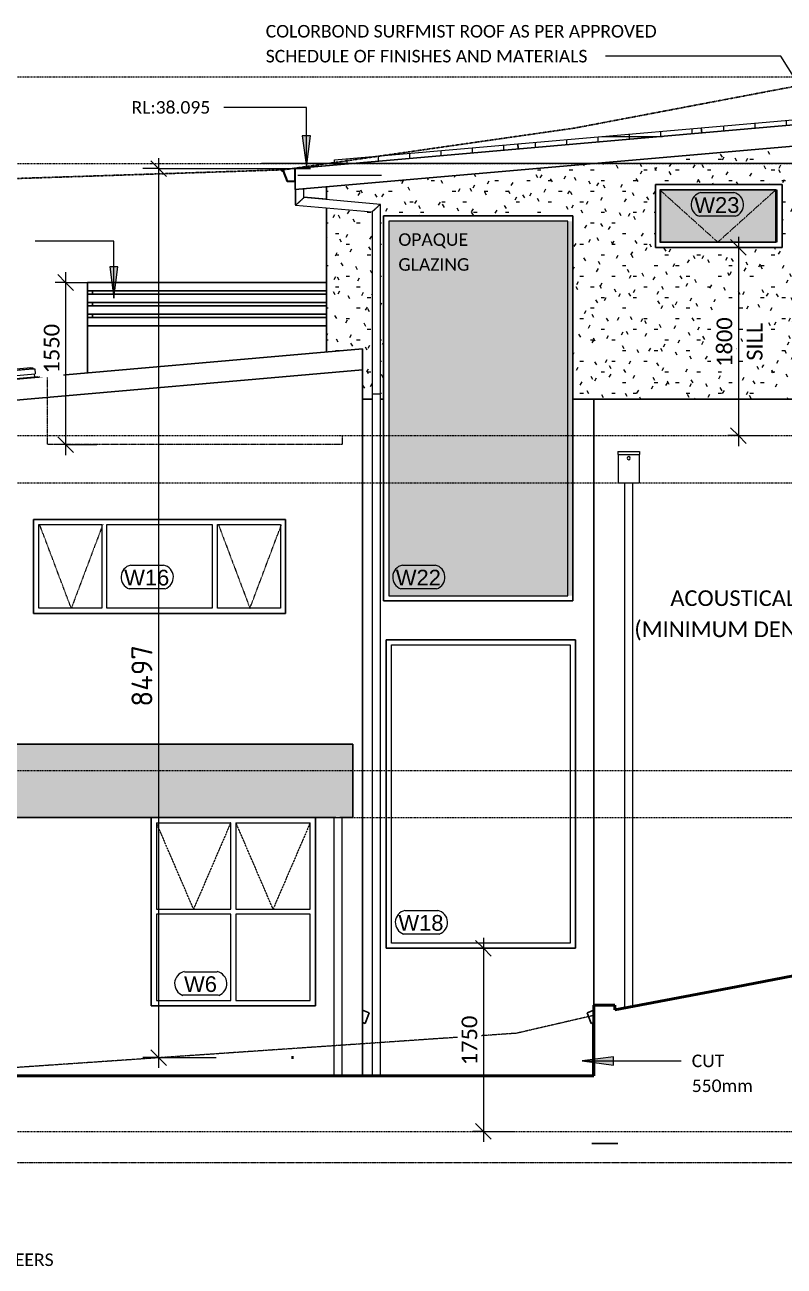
# Model space of a CAD drawing. Header units: millimetres. Extents: x -32501 to -4780, y 27365 to 40709.
# Drawn here: x -21177 to -13920, y 27602 to 39467 of the extents above; entities that cross this region are included whole.
import ezdxf

# ---------------------------------------------------------------- set-up
doc = ezdxf.new("R2010")
doc.units = ezdxf.units.MM
for name, pattern in [('Centre', [30, 12, -6, 6, -6]), ('Dash - Tight', [4.5, 3, -1.5]), ('Dash 1_1_', [2, 1, -1]), ('Dash 1_8_', [6.35, 3.175, -3.175]), ('Dash 2_5mm', [5, 2.5, -2.5]), ('Overhead', [3.96875, 2.38125, -1.5875])]:
    doc.linetypes.add(name, pattern=pattern)
for name, color, linetype, lineweight in [('A-ANNO-DIMS', 211, 'Continuous', 9), ('A-ANNO-DIMS-100', 211, 'Continuous', 9), ('A-DETL', 90, 'Continuous', 9), ('A-DETL-GENF', 92, 'Continuous', 9), ('A-DETL-MEDM', 33, 'Continuous', 25), ('A-DETL-THIN', 151, 'Continuous', 9), ('A-DETL-WIDE', 214, 'Continuous', 50), ('A-FLOR-LEVL', 51, 'Continuous', 9), ('A-FLOR-OVHD', 1, 'Overhead', 9), ('A-GENM', 13, 'Continuous', 9), ('A-GLAZ', 151, 'Continuous', 9), ('A-GLAZ-IDEN', 152, 'Continuous', 9), ('A-WALL', 113, 'Continuous', 9), ('A-WALL-PATT', 111, 'Continuous', 9), ('E-ELEC-FIXT', 91, 'Continuous', 9), ('G-ANNO-TEXT', 231, 'Continuous', 9)]:
    doc.layers.add(name, color=color, linetype=linetype, lineweight=lineweight)
doc.styles.add('Arial', font='arial.ttf', dxfattribs={"height": 150})
doc.styles.add('Calibri', font='calibri.ttf', dxfattribs={"height": 150})
doc.styles.add('Calibri_1', font='calibri.ttf', dxfattribs={"height": 120})
doc.styles.add('ISOCPEUR', font='ISOCPEUR.ttf', dxfattribs={"height": 200})
doc.dimstyles.new('1_5mm_Calibri_Orange', dxfattribs={"dimscale": 304.8, "dimtxt": 176.602264, "dimasz": 0.492126, "dimexe": 0.328084, "dimexo": 0.0625, "dimgap": 0, "dimtad": 1, "dimdec": 0, "dimzin": 0, "dimdsep": 46, "dimtxsty": 'Calibri', "dimblk1": 'OBLIQUE', "dimblk2": 'OBLIQUE', "dimsah": 1, "dimcen": 0.09, "dimdle": 0.328084, "dimazin": 0, "dimtfac": 1, "dimtdec": 4, "dimtix": 1, "dimtmove": 0, "dimatfit": 3, "dimfxl": 0.984252, "dimfxlon": 1, "dimtvp": 1, "dimtfill": 1, "dimtolj": 1, "dimtzin": 0, "dimarcsym": 2})
doc.dimstyles.new('1_5mm_Calibri_Orange_1', dxfattribs={"dimscale": 304.8, "dimtxt": 176.602264, "dimasz": 0.492126, "dimexe": 0.328084, "dimexo": 0.0625, "dimgap": 0, "dimtad": 1, "dimdec": 0, "dimzin": 0, "dimdsep": 46, "dimtxsty": 'Calibri', "dimblk1": 'OBLIQUE', "dimblk2": 'OBLIQUE', "dimsah": 1, "dimcen": 0.09, "dimdle": 0.328084, "dimazin": 0, "dimtfac": 1, "dimtdec": 4, "dimtix": 1, "dimtmove": 2, "dimatfit": 3, "dimfxl": 0.984252, "dimfxlon": 1, "dimtvp": 1, "dimtfill": 1, "dimtolj": 1, "dimtzin": 0, "dimarcsym": 2})
doc.dimstyles.new('2_0mm_ISOCPEUR', dxfattribs={"dimscale": 304.8, "dimtxt": 200.550994, "dimasz": 0.492126, "dimexe": 0.492126, "dimexo": 0.0625, "dimgap": 0, "dimtad": 1, "dimdec": 0, "dimzin": 0, "dimdsep": 46, "dimtxsty": 'ISOCPEUR', "dimblk1": 'OBLIQUE', "dimblk2": 'OBLIQUE', "dimsah": 1, "dimcen": 0.09, "dimdle": 0.328084, "dimazin": 0, "dimtfac": 1, "dimtdec": 4, "dimtix": 1, "dimtmove": 2, "dimatfit": 3, "dimfxl": 1.804462, "dimfxlon": 1, "dimtvp": 1, "dimtolj": 1, "dimtzin": 0, "dimarcsym": 2})
pattern_1 = [(0, (-17498.15, 1200), (406.4, 101.6), [33.528, -271.272, 33.528, -271.272, -1625.6]), (0, (-17498.15, 1200), (406.4, 101.6), [-609.6, 33.528, -576.072, 33.528, -271.272, -711.2]), (0, (-17498.15, 1200), (406.4, 101.6), [-1524, 33.528, -169.672, 33.528, -474.472]), (120, (-17345.75, 1250.8), (-291.18818, 301.15272), [33.528, -271.272, 33.528, -271.272, -1625.6]), (120, (-17345.75, 1250.8), (-291.18818, 301.15272), [-609.6, 33.528, -576.072, 33.528, -271.272, -711.2]), (120, (-17345.75, 1250.8), (-291.18818, 301.15272), [-1524, 33.528, -169.672, 33.528, -474.472]), (240, (-17294.95, 1454), (-115.21182, -402.75272), [33.528, -271.272, 33.528, -271.272, -1625.6]), (240, (-17294.95, 1454), (-115.21182, -402.75272), [-609.6, 33.528, -576.072, 33.528, -271.272, -711.2]), (240, (-17294.95, 1454), (-115.21182, -402.75272), [-1524, 33.528, -169.672, 33.528, -474.472])]
pattern_2 = [(0, (-17498.15, 1200), (0, 300), []), (90, (-17498.15, 1200), (-300, 2e-14), [])]

# ---------------------------------------------------------------- blocks, each defined once
blk = doc.blocks.new('FIXED MOULDING ON AND OFF - A0612-2345004-lhs')
at = {"layer": 'A-GLAZ'}
for p, q in [((-13940, 37940), (-15150, 37940)), ((-15150, 37940), (-15150, 37340)), ((-15100, 37390), (-15100, 37890)), ((-15100, 37890), (-13990, 37890)), ((-13990, 37890), (-13990, 37390)), ((-13940, 37340), (-13940, 37940)), ((-13990, 37390), (-15100, 37390)), ((-15150, 37340), (-13940, 37340))]:
    blk.add_line(p, q, dxfattribs=at)
blk = doc.blocks.new('F_AA 0606 - 1509_1 PANEL_ - F3718-2099822-lhs')
at = {"layer": 'A-GLAZ'}
blk.add_hatch(color=256, dxfattribs=at).paths.add_polyline_path([(-17699, 34010), (-15989, 34010), (-15989, 37590), (-17699, 37590), (-17699, 34406)])
for p, q in [((-15989, 37590), (-17699, 37590)), ((-17699, 37590), (-17699, 34010)), ((-15989, 34010), (-15989, 37590)), ((-17699, 34010), (-15989, 34010))]:
    blk.add_line(p, q, dxfattribs=at)
blk = doc.blocks.new('F_AA 0606 - 1509_1 PANEL_ - F3018-2099795-lhs')
at = {"layer": 'A-GLAZ'}
for p, q in [((-17674, 30690), (-17674, 33540)), ((-17674, 33540), (-15964, 33540)), ((-15964, 33540), (-15964, 30690)), ((-15964, 30690), (-17674, 30690))]:
    blk.add_line(p, q, dxfattribs=at)
blk = doc.blocks.new('Wall_Sloped_Sill - Wall_Sloped_Sill-1979025-lhs')
at = {"layer": 'A-DETL-MEDM'}
for p, q in [((-17887, 30024), (-17949, 30048)), ((-17926, 29921), (-17887, 30024)), ((-17949, 29930), (-17926, 29921))]:
    blk.add_line(p, q, dxfattribs=at)
blk = doc.blocks.new('AS_AA 0622 - 1527_3 PANEL HORIZONTAL_ - AA0924-2012006-lhs')
at = {"layer": 'A-GLAZ'}
for p, q in [((-24504, 33890), (-24504, 34690)), ((-24504, 34690), (-23902, 34690)), ((-23902, 34690), (-23902, 33890)), ((-23852, 33890), (-23852, 34690)), ((-23852, 34690), (-22847, 34690)), ((-22847, 34690), (-22847, 33890)), ((-22797, 33890), (-22797, 34690)), ((-22797, 34690), (-22194, 34690)), ((-22194, 34690), (-22194, 33890)), ((-23902, 33890), (-24504, 33890)), ((-22847, 33890), (-23852, 33890)), ((-22194, 33890), (-22797, 33890))]:
    blk.add_line(p, q, dxfattribs=at)
blk = doc.blocks.new('VELUX FS   deck mounted   fixed - C01-V1-lhs')
at = {"layer": 'A-GLAZ'}
for p, q in [((-21121, 36189), (-21630, 36144)), ((-21121, 36189), (-21630, 36144)), ((-21481, 36146), (-21101, 36179)), ((-21480, 36148), (-21100, 36182)), ((-21458, 36098), (-21079, 36131)), ((-21055, 36102), (-21434, 36068)), ((-21101, 36179), (-21082, 36179)), ((-21100, 36185), (-21100, 36182)), ((-21088, 36130), (-21086, 36099)), ((-21081, 36178), (-21077, 36132)), ((-21055, 36102), (-21054, 36100))]:
    blk.add_line(p, q, dxfattribs=at)
for points in [[(-21126, 36188), (-21122, 36189), (-21118, 36189), (-21114, 36189)], [(-21126, 36188), (-21122, 36189), (-21114, 36189), (-21106, 36188), (-21102, 36187)], [(-21624, 36144), (-21628, 36144), (-21631, 36144), (-21634, 36143)], [(-21634, 36143), (-21631, 36144), (-21628, 36144), (-21624, 36144)], [(-21100, 36182), (-21100, 36181), (-21100, 36181), (-21100, 36180), (-21100, 36180), (-21101, 36179), (-21101, 36179)], [(-21082, 36179), (-21082, 36179), (-21082, 36179), (-21082, 36179), (-21082, 36179), (-21082, 36179), (-21081, 36178), (-21081, 36178), (-21081, 36178)]]:
    blk.add_open_spline(points, degree=3, dxfattribs=at)
for points, knots in [([(-21102, 36187), (-21102, 36187), (-21102, 36187), (-21101, 36187), (-21101, 36187), (-21101, 36186), (-21101, 36186), (-21100, 36185), (-21100, 36185), (-21100, 36185)], [0, 0, 0, 0, 0.2, 0.3, 0.4, 0.5, 0.6, 0.8, 1, 1, 1, 1]), ([(-21077, 36132), (-21077, 36132), (-21077, 36132), (-21077, 36132), (-21078, 36132), (-21078, 36132), (-21078, 36131), (-21078, 36131), (-21078, 36131), (-21078, 36131), (-21078, 36131), (-21078, 36131), (-21079, 36131), (-21079, 36131)], [0, 0, 0, 0, 0.0909091, 0.1363636, 0.1818182, 0.2272727, 0.2727273, 0.3181818, 0.3636364, 0.4090909, 0.4545455, 0.5, 0.5454545, 0.5454545, 0.5454545, 0.5454545])]:
    blk.add_open_spline(points, degree=3, knots=knots, dxfattribs=at)
blk = doc.blocks.new('Wall_Sloped_Sill - Wall_Sloped_Sill-V2-lhs')
at = {"layer": 'A-DETL-MEDM'}
for p, q in [((-15739, 30048), (-15802, 30024)), ((-15802, 30024), (-15763, 29921)), ((-15763, 29921), (-15739, 29930))]:
    blk.add_line(p, q, dxfattribs=at)
blk = doc.blocks.new('Custom - Equal Panel T _ M_4 PANEL VERTICAL_ - AF1815T SP-2446615-lhs')
at = {"layer": 'A-GLAZ'}
for p, q in [((-19969, 30090), (-19969, 31890)), ((-19919, 31840), (-19919, 31015)), ((-19919, 31840), (-19209, 31840)), ((-19209, 31015), (-19209, 31840)), ((-19159, 31840), (-19159, 31015)), ((-19159, 31840), (-18449, 31840)), ((-18449, 31015), (-18449, 31840)), ((-18399, 31890), (-18399, 30090)), ((-19919, 31015), (-19209, 31015)), ((-19159, 31015), (-18449, 31015)), ((-19209, 30965), (-19919, 30965)), ((-19919, 30965), (-19919, 30140)), ((-19209, 30140), (-19209, 30965)), ((-18449, 30965), (-19159, 30965)), ((-19159, 30965), (-19159, 30140)), ((-18449, 30140), (-18449, 30965)), ((-19919, 30140), (-19209, 30140)), ((-19159, 30140), (-18449, 30140)), ((-18399, 30090), (-19969, 30090))]:
    blk.add_line(p, q, dxfattribs=at)
blk = doc.blocks.new('Downpipe - 450 Eave-1977526-lhs')
at = {"layer": 'A-GENM'}
for p, q in [((-18592, 37892), (-18592, 37745)), ((-18592, 37745), (-18591, 37745)), ((-18294, 37799), (-18509, 37818))]:
    blk.add_line(p, q, dxfattribs=at)
blk.add_open_spline([(-18591, 37746), (-18592, 37745), (-18592, 37745), (-18592, 37745)], degree=3, dxfattribs=at)
blk = doc.blocks.new('Downpipe - RH DP-2028410-lhs')
at = {"layer": 'A-GENM'}
for p, q in [((-15509, 35390), (-15303, 35390)), ((-15509, 35390), (-15509, 35360)), ((-15509, 35360), (-15303, 35360)), ((-15506, 35360), (-15506, 35093)), ((-15306, 35360), (-15306, 35093)), ((-15303, 35390), (-15303, 35360)), ((-15506, 35093), (-15506, 35090)), ((-15506, 35090), (-15306, 35090)), ((-15446, 35090), (-15446, 30069)), ((-15366, 30084), (-15366, 35090)), ((-15306, 35093), (-15306, 35090))]:
    blk.add_line(p, q, dxfattribs=at)
for start, end in [(0, 180), (180, 0)]:
    blk.add_arc((-15406, 35325), 15, start, end, dxfattribs=at)
blk = doc.blocks.new('Downpipe - 450 Eave-1907276-lhs')
at = {"layer": 'A-GENM'}
for p, q in [((-18224, 31890), (-18224, 29422)), ((-18204, 31890), (-18184, 31890)), ((-18184, 31890), (-18164, 31890)), ((-18144, 29422), (-18144, 31890))]:
    blk.add_line(p, q, dxfattribs=at)
blk = doc.blocks.new('Solar Panel_ Face Based - Solar Panel_ Face Based-1931305-lhs')
at = {"layer": 'E-ELEC-FIXT'}
h = blk.add_hatch(dxfattribs=at)
h.set_pattern_fill('FP_3', color=256, style=0, pattern_type=2)
h.set_pattern_definition(pattern_2)
h.paths.add_polyline_path([(-18214, 38127), (-16461, 38280), (-16466, 38330), (-18219, 38176)])
for p, q in [((-18219, 38176), (-16466, 38330)), ((-16466, 38330), (-16461, 38280)), ((-18214, 38127), (-18219, 38176))]:
    blk.add_line(p, q, dxfattribs=at)
blk = doc.blocks.new('Solar Panel_ Face Based - Solar Panel_ Face Based-V5-lhs')
at = {"layer": 'E-ELEC-FIXT'}
h = blk.add_hatch(dxfattribs=at)
h.set_pattern_fill('FP_3', color=256, style=0, pattern_type=2)
h.set_pattern_definition(pattern_2)
h.paths.add_polyline_path([(-16461, 38280), (-14708, 38433), (-14712, 38483), (-16466, 38330)])
for p, q in [((-16466, 38330), (-14712, 38483)), ((-14712, 38483), (-14708, 38433)), ((-16461, 38280), (-16466, 38330))]:
    blk.add_line(p, q, dxfattribs=at)
blk = doc.blocks.new('Solar Panel_ Face Based - Solar Panel_ Face Based-V6-lhs')
at = {"layer": 'E-ELEC-FIXT'}
h = blk.add_hatch(dxfattribs=at)
h.set_pattern_fill('FP_4', color=256, style=0, pattern_type=2)
h.set_pattern_definition(pattern_2)
h.paths.add_polyline_path([(-14712, 38483), (-14708, 38433), (-12955, 38587), (-12959, 38637)])
for p, q in [((-14712, 38483), (-12959, 38637)), ((-12959, 38637), (-12955, 38587)), ((-14708, 38433), (-14712, 38483))]:
    blk.add_line(p, q, dxfattribs=at)
blk = doc.blocks.new('Downpipe - 450 Eave-1976548-lhs')
at = {"layer": 'A-GENM'}
for p, q in [((-18589, 37892), (-18589, 37742)), ((-18509, 37815), (-18509, 37899)), ((-18589, 37742), (-17859, 37678)), ((-17779, 37751), (-18509, 37815)), ((-17779, 35940), (-17779, 37751)), ((-17859, 37678), (-17859, 35940))]:
    blk.add_line(p, q, dxfattribs=at)
for points in [[(-18509, 37815), (-18509, 37815), (-18510, 37814), (-18512, 37812), (-18515, 37810), (-18517, 37808), (-18519, 37806), (-18522, 37804), (-18525, 37801), (-18529, 37797), (-18532, 37795), (-18534, 37792), (-18537, 37790), (-18539, 37788), (-18542, 37786), (-18544, 37783), (-18547, 37781), (-18549, 37778), (-18552, 37776), (-18555, 37774), (-18557, 37771), (-18560, 37769), (-18562, 37767), (-18565, 37764), (-18567, 37762), (-18569, 37760), (-18572, 37758), (-18575, 37755), (-18577, 37753), (-18580, 37751), (-18582, 37749), (-18584, 37747), (-18587, 37744), (-18589, 37742), (-18589, 37742), (-18589, 37742)], [(-17779, 37751), (-17779, 37751), (-17780, 37751), (-17782, 37748), (-17785, 37746), (-17787, 37744), (-17789, 37742), (-17792, 37740), (-17795, 37737), (-17799, 37734), (-17802, 37731), (-17804, 37729), (-17807, 37726), (-17809, 37724), (-17812, 37722), (-17814, 37719), (-17817, 37717), (-17819, 37714), (-17822, 37712), (-17825, 37710), (-17827, 37707), (-17830, 37705), (-17832, 37703), (-17835, 37700), (-17837, 37698), (-17839, 37696), (-17842, 37694), (-17845, 37691), (-17847, 37689), (-17850, 37687), (-17852, 37685), (-17854, 37683), (-17857, 37681), (-17859, 37678), (-17859, 37678), (-17859, 37678)]]:
    blk.add_open_spline(points, degree=3, knots=[0, 0, 0, 0, 0.083333, 0.125, 0.166667, 0.208333, 0.229167, 0.25, 0.291667, 0.333333, 0.354167, 0.375, 0.395833, 0.416667, 0.4375, 0.458333, 0.479167, 0.5, 0.520833, 0.541667, 0.5625, 0.583333, 0.604167, 0.625, 0.645833, 0.666667, 0.6875, 0.708333, 0.75, 0.770833, 0.791667, 0.833333, 0.875, 0.916667, 1, 1, 1, 1], dxfattribs=at)
blk = doc.blocks.new('Downpipe - 450 Eave-1976745-lhs')
at = {"layer": 'A-GENM'}
for p, q in [((-17859, 35940), (-17859, 29422)), ((-17859, 35940), (-17779, 35940)), ((-17779, 29422), (-17779, 35940))]:
    blk.add_line(p, q, dxfattribs=at)
blk = doc.blocks.new('Timber_Screen_Adjustable_21388 - Type 1-2542742-lhs')
at = {"layer": 'A-DETL-MEDM'}
for p, q in [((-20579, 36924), (-20579, 37004)), ((-20579, 37004), (-18294, 37004)), ((-20579, 36924), (-18294, 36924)), ((-20579, 36893), (-20579, 36924)), ((-20529, 36924), (-20529, 36893)), ((-20579, 36813), (-20579, 36893)), ((-20579, 36893), (-18294, 36893)), ((-20579, 36813), (-18294, 36813)), ((-20579, 36781), (-20579, 36813)), ((-20529, 36813), (-20529, 36781)), ((-20579, 36701), (-20579, 36781)), ((-20579, 36781), (-18294, 36781)), ((-20579, 36701), (-18294, 36701)), ((-20579, 36670), (-20579, 36701)), ((-20579, 36590), (-20579, 36670)), ((-20579, 36670), (-18294, 36670)), ((-20529, 36701), (-20529, 36670)), ((-20579, 36590), (-18294, 36590))]:
    blk.add_line(p, q, dxfattribs=at)
blk = doc.blocks.new('Timber_Screen_Adjustable_21388 - Type 1-2543068-lhs')
at = {"layer": 'A-DETL-MEDM'}
for p, q in [((-18294, 36812), (-20529, 36812)), ((-18294, 36701), (-20529, 36701))]:
    blk.add_line(p, q, dxfattribs=at)
blk = doc.blocks.new('FP_8-lhs')
at = {"layer": 'A-DETL-MEDM'}
blk.add_line((-15750, 29924), (-15750, 29422), dxfattribs=at)
at = {"layer": 'A-WALL-PATT'}
blk.add_line((-15747, 29422), (-15747, 29924), dxfattribs=at)
blk = doc.blocks.new('DIMBLOCK1-lhs')
at = {"layer": 'A-ANNO-DIMS-100'}
for p, q in [((-19898, 38093), (-20048, 38093)), ((-19898, 38093), (-19973, 38168)), ((-19898, 38193), (-19898, 29496)), ((-19898, 38093), (-19823, 38018)), ((-19898, 38093), (-18446, 38093)), ((-19898, 29596), (-19973, 29671)), ((-19898, 29596), (-20048, 29596)), ((-19898, 29596), (-19823, 29521)), ((-19898, 29596), (-19348, 29596))]:
    blk.add_line(p, q, dxfattribs=at)
at = {"layer": 'A-ANNO-DIMS-100', "color": 0, "insert": (-20158, 32950), "char_height": 200, "width": 694.74, "attachment_point": 1, "rotation": 90, "line_spacing_factor": 1.135194, "style": 'ISOCPEUR'}
blk.add_mtext('8497', dxfattribs=at)
blk = doc.blocks.new('_Oblique')
at = {"color": 0, "linetype": 'ByBlock', "lineweight": -2}
blk.add_line((-0.5, -0.5), (0.5, 0.5), dxfattribs=at)
blk = doc.blocks.new('DIMBLOCK13-lhs')
at = {"layer": 'A-ANNO-DIMS-100'}
for p, q in [((-20788, 37004), (-20863, 37079)), ((-20788, 37104), (-20788, 35354)), ((-20788, 37004), (-20888, 37004)), ((-20788, 37004), (-20713, 36929)), ((-20788, 37004), (-20488, 37004)), ((-20788, 35454), (-20863, 35529)), ((-20788, 35454), (-20888, 35454)), ((-20788, 35454), (-20713, 35379)), ((-20788, 35454), (-20488, 35454))]:
    blk.add_line(p, q, dxfattribs=at)
at = {"layer": 'A-ANNO-DIMS-100', "color": 0, "insert": (-20996, 36134), "char_height": 150, "width": 583.66, "attachment_point": 1, "rotation": 90, "line_spacing_factor": 1.158048, "style": 'Calibri', "bg_fill": 3, "box_fill_scale": 1.25, "bg_fill_color": 9, "bg_fill_true_color": 13158600, "bg_fill_transparency": 0}
blk.add_mtext('1550', dxfattribs=at)
blk = doc.blocks.new('DIMBLOCK14-lhs')
at = {"layer": 'A-ANNO-DIMS-100'}
for p, q in [((-14358, 37340), (-14433, 37415)), ((-14358, 37440), (-14358, 35440)), ((-14358, 37340), (-14458, 37340)), ((-14358, 37340), (-14283, 37265)), ((-14358, 37340), (-14058, 37340)), ((-14358, 35540), (-14433, 35615)), ((-14358, 35540), (-14458, 35540)), ((-14358, 35540), (-14283, 35465)), ((-14358, 35540), (-14058, 35540))]:
    blk.add_line(p, q, dxfattribs=at)
at = {"layer": 'A-ANNO-DIMS-100', "color": 0, "char_height": 150, "attachment_point": 1, "rotation": 90, "line_spacing_factor": 1.158048, "style": 'Calibri', "bg_fill": 3, "box_fill_scale": 1.25, "bg_fill_color": 9, "bg_fill_true_color": 13158600, "bg_fill_transparency": 0}
for s, insert, width in [('1800', (-14566, 36197), 583.66), ('SILL', (-14277, 36256), 441.22)]:
    blk.add_mtext(s, dxfattribs=dict(at, insert=insert, width=width))
blk = doc.blocks.new('Window Tag ELEVATION - Window Tag_Elevation-2303104-lhs')
at = {"layer": 'A-GLAZ-IDEN'}
for p, q in [((-11484, 37312), (-11170, 37312)), ((-11157, 37086), (-11498, 37086))]:
    blk.add_line(p, q, dxfattribs=at)
for centre, start, end in [((-11459, 37197), 102.445, 250.7813), ((-11195, 37197), 289.2187, 77.555)]:
    blk.add_arc(centre, 118, start, end, dxfattribs=at)
blk = doc.blocks.new('DIMBLOCK16-lhs')
at = {"layer": 'A-ANNO-DIMS-100'}
for p, q in [((-16795, 30740), (-16795, 28790)), ((-16795, 30640), (-16895, 30640)), ((-16795, 30640), (-16870, 30715)), ((-16795, 30640), (-16720, 30565)), ((-16795, 30640), (-16495, 30640)), ((-16795, 28890), (-16870, 28965)), ((-16795, 28890), (-16895, 28890)), ((-16795, 28890), (-16720, 28815)), ((-16795, 28890), (-16495, 28890))]:
    blk.add_line(p, q, dxfattribs=at)
at = {"layer": 'A-ANNO-DIMS-100', "color": 0, "insert": (-17003, 29522), "char_height": 150, "width": 583.66, "attachment_point": 1, "rotation": 90, "line_spacing_factor": 1.158048, "style": 'Calibri', "bg_fill": 3, "box_fill_scale": 1.25, "bg_fill_color": 9, "bg_fill_true_color": 13158600, "bg_fill_transparency": 0}
blk.add_mtext('1750', dxfattribs=at)

msp = doc.modelspace()

# ---------------------------------------------------------------- hatches: boundary and pattern name
at = {"layer": 'A-DETL-GENF'}
h = msp.add_hatch(color=254, dxfattribs=at)
h.paths.add_polyline_path([(-15989.5, 34010), (-15944.5, 34010), (-15944.5, 37590), (-15989.5, 37590), (-15989.5, 34104.2)])
h.paths.add_polyline_path([(-15109.5, 37390), (-13999.5, 37390), (-13999.5, 37890), (-15109.5, 37890), (-15109.5, 37495.2)])
at = {"layer": 'A-WALL-PATT'}
h = msp.add_hatch(dxfattribs=at)
h.set_pattern_fill('FP_1', color=256, style=0, pattern_type=2)
h.set_pattern_definition(pattern_1)
h.paths.add_polyline_path([(-15080.3, 35890), (-9194.5, 35890), (-9194.5, 38713.9), (-18294.5, 37917.8), (-18294.5, 37796.2), (-17779.5, 37751.1), (-17779.5, 35890), (-17749.5, 35890), (-17749.5, 37640), (-15939.5, 37640), (-15939.5, 35890), (-15190, 35890)])
h.paths.add_polyline_path([(-17949.5, 35890), (-17859.5, 35890), (-17859.5, 37677.8), (-18294.5, 37715.8), (-18294.5, 36341), (-17949.5, 36371.2), (-17949.5, 35950.8)])
h.paths.add_polyline_path([(-11240.9, 36740), (-12534.5, 36740), (-12534.5, 37940), (-10124.5, 37940), (-10124.5, 36740)])
h.paths.add_polyline_path([(-15149.9, 37340), (-15149.9, 37940), (-13939.9, 37940), (-13939.9, 37340), (-15080.3, 37340)])
h = msp.add_hatch(dxfattribs=at)
h.set_pattern_fill('FP_1', color=256, style=0, pattern_type=2)
h.set_pattern_definition(pattern_1)
h.paths.add_polyline_path([(-28299.5, 31890), (-18042, 31890), (-18042.1, 32590), (-25169.2, 32590), (-25169.5, 32340), (-25209.7, 32340), (-25209.7, 32590), (-28299.5, 32590), (-28299.5, 31924.3)])
at = {"layer": 'G-ANNO-TEXT'}
for points in [[(-18485.6, 38106.4), (-18446.1, 38406.4), (-18525, 38406.4)], [(-20326.3, 36853.7), (-20286.8, 37153.7), (-20365.8, 37153.7)], [(-15851.2, 29564), (-15551.2, 29524.5), (-15551.2, 29603.5)]]:
    msp.add_hatch(color=7, dxfattribs=at).paths.add_polyline_path(points)

# ---------------------------------------------------------------- linework, layer by layer
at = {"layer": 'A-DETL', "linetype": 'Dash 2_5mm', "lineweight": 25}
for p, q in [((-13599.5, 38920.6), (-15918.1, 38480.6)), ((-15918.1, 38480.6), (-18700, 38081.3)), ((-18700, 38081.3), (-23162.6, 37935.8))]:
    msp.add_line(p, q, dxfattribs=at)
at = {"layer": 'A-DETL', "linetype": 'Dash 1_8_'}
msp.add_line((-8719.5, 38140), (-18919.5, 38140), dxfattribs=at)
at = {"layer": 'A-DETL'}
for p, q in [((-13999.5, 37890), (-15109.5, 37890)), ((-15109.5, 37890), (-15109.5, 37390)), ((-13999.5, 37390), (-13999.5, 37890)), ((-15109.5, 37390), (-13999.5, 37390))]:
    msp.add_line(p, q, dxfattribs=at)
at = {"layer": 'A-DETL', "linetype": 'Dash 2_5mm'}
for p, q in [((-15109.5, 37890), (-14554.5, 37390)), ((-14554.5, 37390), (-13999.5, 37890)), ((-20733.2, 33890), (-21033.3, 34684.9)), ((-20432, 34690), (-20733.2, 33890)), ((-19327, 34690), (-19025.7, 33890)), ((-19025.7, 33890), (-18724.5, 34690))]:
    msp.add_line(p, q, dxfattribs=at)
at = {"layer": 'A-DETL', "linetype": 'Dash 1_1_'}
for p, q in [((-20959.5, 35454), (-20959.5, 36109.6)), ((-18139.5, 35454), (-18139.5, 35540)), ((-18139.5, 35454), (-20959.5, 35454)), ((-9569.5, 28590.1), (-28299.5, 28590.1))]:
    msp.add_line(p, q, dxfattribs=at)
at = {"layer": 'A-DETL', "linetype": 'Dash - Tight'}
for p, q in [((-15739.5, 29998.4), (-16480, 29827.4)), ((-16480, 29827.4), (-21272.3, 29499.4))]:
    msp.add_line(p, q, dxfattribs=at)
at = {"layer": 'A-DETL', "lineweight": 50}
msp.add_line((-18609.5, 29596.3), (-18629.5, 29596.3), dxfattribs=at)
at = {"layer": 'A-DETL-MEDM'}
for p, q in [((-18594.5, 38093.3), (-8409.5, 38984.4)), ((-8409.5, 38782.6), (-18594.5, 37891.5)), ((-18594.5, 38093.3), (-18597.6, 38093.3)), ((-18597.6, 38093.3), (-18597.6, 37971.6)), ((-18594.5, 37891.5), (-18594.5, 38093.3)), ((-18706.8, 38080.6), (-18719.5, 38080.6)), ((-18719.5, 38080.6), (-18719.5, 38067.9)), ((-18719.5, 38067.9), (-18706.8, 38067.9)), ((-18716.3, 38071.1), (-18716.3, 38077.4)), ((-18716.3, 38077.4), (-18706.8, 38077.4)), ((-18704.4, 38071.1), (-18716.3, 38071.1)), ((-18706.8, 38077.4), (-18706.8, 38080.6)), ((-18706.8, 38067.9), (-18668.7, 37968.4)), ((-18666.3, 37971.6), (-18704.4, 38071.1)), ((-18668.7, 37968.4), (-18594.5, 37968.4)), ((-18597.6, 37971.6), (-18666.3, 37971.6)), ((-18294.5, 37917.8), (-18294.5, 37796.2)), ((-15149.9, 37340), (-15149.9, 37940)), ((-15149.9, 37940), (-13939.9, 37940)), ((-13939.9, 37940), (-13939.9, 37340)), ((-18294.5, 37715.8), (-18294.5, 36341)), ((-17749.5, 33960), (-17749.5, 37640)), ((-17749.5, 37640), (-15939.5, 37640)), ((-15939.5, 37640), (-15939.5, 33960)), ((-13939.9, 37340), (-15149.9, 37340)), ((-20579.5, 36141.1), (-20579.5, 36590)), ((-17949.5, 36371.2), (-25899.5, 35675.6)), ((-17949.5, 29421.8), (-17949.5, 36371.2)), ((-25899.5, 35473.9), (-17949.5, 36169.4)), ((-17859.5, 35890), (-17949.5, 35890)), ((-17749.5, 35890), (-17779.5, 35890)), ((-7279.5, 35890), (-15939.5, 35890)), ((-15739.5, 35890), (-15739.5, 30096.8)), ((-21094.5, 33840), (-21094.5, 34740)), ((-21094.5, 34740), (-18684.5, 34740)), ((-18684.5, 34740), (-18684.5, 33840)), ((-15939.5, 33960), (-17749.5, 33960)), ((-18684.5, 33840), (-21094.5, 33840)), ((-17724.5, 33590), (-15914.5, 33590)), ((-17724.5, 30640), (-17724.5, 33590)), ((-15914.5, 33590), (-15914.5, 30640)), ((-18042, 32590), (-25169.5, 32590)), ((-18042, 31890), (-18042, 32590)), ((-23920.7, 31890), (-18203.6, 31890)), ((-19969.5, 30090), (-19969.5, 31890)), ((-18399.5, 31890), (-18399.5, 30090)), ((-18165.3, 31890), (-18042, 31890)), ((-15914.5, 30640), (-17724.5, 30640)), ((-18399.5, 30090), (-19969.5, 30090)), ((-15740, 29924), (-15749.6, 29924)), ((-15759.5, 28775), (-15509.5, 28775))]:
    msp.add_line(p, q, dxfattribs=at)
at = {"layer": 'A-DETL-THIN'}
msp.add_line((-18569.5, 38030), (-17769.5, 38030), dxfattribs=at)
at = {"layer": 'A-DETL-WIDE'}
for p, q in [((-13652.3, 30412), (-14379.1, 30273.1)), ((-14379.1, 30273.1), (-15539.5, 30051.3)), ((-15539.5, 30096.8), (-15739.5, 30096.8)), ((-15739.5, 30096.8), (-15739.5, 29421.8)), ((-15539.5, 30051.3), (-15539.5, 30096.8)), ((-15739.5, 29421.8), (-23417.4, 29421.8))]:
    msp.add_line(p, q, dxfattribs=at)
at = {"layer": 'A-FLOR-LEVL', "linetype": 'Centre'}
for p, q in [((-32279.9, 38970), (-5075.1, 38970)), ((-32279.9, 38140), (-5075.1, 38140)), ((-32279.9, 35540), (-5075.1, 35540)), ((-32279.9, 35090), (-5075.1, 35090)), ((-32279.9, 32340), (-5075.1, 32340)), ((-32279.9, 31890), (-5075.1, 31890)), ((-32279.9, 28890), (-9569.5, 28890))]:
    msp.add_line(p, q, dxfattribs=at)
at = {"layer": 'A-FLOR-OVHD'}
for p, q in [((-19564.5, 31015), (-19919.5, 31840)), ((-19209.5, 31840), (-19564.5, 31015)), ((-18804.5, 31015), (-19159.5, 31840)), ((-18449.5, 31840), (-18804.5, 31015))]:
    msp.add_line(p, q, dxfattribs=at)
at = {"layer": 'A-WALL'}
msp.add_line((-15748.5, 29924), (-15749.6, 29924), dxfattribs=at)
at = {"layer": 'G-ANNO-TEXT', "color": 7}
for p, q in [((-14736.7, 39167.3), (-15626.1, 39167.3)), ((-13952.8, 39167.3), (-14736.7, 39167.3)), ((-13536.1, 38501.6), (-13952.8, 39167.3)), ((-19269.8, 38677.5), (-19276.2, 38677.5)), ((-18485.6, 38677.5), (-19269.8, 38677.5)), ((-18485.6, 38106.4), (-18485.6, 38677.5)), ((-18446.1, 38406.4), (-18525, 38406.4)), ((-18525, 38406.4), (-18485.6, 38106.4)), ((-18485.6, 38106.4), (-18446.1, 38406.4)), ((-20326.3, 37398.8), (-21078.9, 37398.8)), ((-20326.3, 36853.7), (-20326.3, 37398.8)), ((-20286.8, 37153.7), (-20365.8, 37153.7)), ((-20365.8, 37153.7), (-20326.3, 36853.7)), ((-20326.3, 36853.7), (-20286.8, 37153.7)), ((-15551.2, 29603.5), (-15851.2, 29564)), ((-15851.2, 29564), (-15551.2, 29524.5)), ((-15851.2, 29564), (-14903.1, 29564)), ((-15551.2, 29524.5), (-15551.2, 29603.5))]:
    msp.add_line(p, q, dxfattribs=at)

# ---------------------------------------------------------------- block references
at = {"layer": 'A-DETL-MEDM'}
for name in ['Timber_Screen_Adjustable_21388 - Type 1-2542742-lhs', 'Timber_Screen_Adjustable_21388 - Type 1-2543068-lhs', 'Wall_Sloped_Sill - Wall_Sloped_Sill-1979025-lhs', 'Wall_Sloped_Sill - Wall_Sloped_Sill-V2-lhs', 'FP_8-lhs']:
    msp.add_blockref(name, (0, 0), dxfattribs=at)
at = {"layer": 'A-GENM'}
for name in ['Downpipe - 450 Eave-1977526-lhs', 'Downpipe - 450 Eave-1976548-lhs', 'Downpipe - 450 Eave-1976745-lhs', 'Downpipe - RH DP-2028410-lhs', 'Downpipe - 450 Eave-1907276-lhs']:
    msp.add_blockref(name, (0, 0), dxfattribs=at)
at = {"layer": 'A-GLAZ'}
for name, p in [('FIXED MOULDING ON AND OFF - A0612-2345004-lhs', (0, 0)), ('F_AA 0606 - 1509_1 PANEL_ - F3718-2099822-lhs', (0, 0)), ('VELUX FS   deck mounted   fixed - C01-V1-lhs', (0, 0)), ('AS_AA 0622 - 1527_3 PANEL HORIZONTAL_ - AA0924-2012006-lhs', (3460, 0)), ('F_AA 0606 - 1509_1 PANEL_ - F3018-2099795-lhs', (0, 0)), ('Custom - Equal Panel T _ M_4 PANEL VERTICAL_ - AF1815T SP-2446615-lhs', (0, 0))]:
    msp.add_blockref(name, p, dxfattribs=at)
at = {"layer": 'A-GLAZ-IDEN'}
for p in [(-3231.7, 551), (-8680.5, -3010), (-6084.7, -3010), (-6059.7, -6310), (-8168.3, -6895.4)]:
    msp.add_blockref('Window Tag ELEVATION - Window Tag_Elevation-2303104-lhs', p, dxfattribs=at)
at = {"layer": 'E-ELEC-FIXT'}
for name in ['Solar Panel_ Face Based - Solar Panel_ Face Based-V6-lhs', 'Solar Panel_ Face Based - Solar Panel_ Face Based-V5-lhs', 'Solar Panel_ Face Based - Solar Panel_ Face Based-1931305-lhs']:
    msp.add_blockref(name, (0, 0), dxfattribs=at)

# ---------------------------------------------------------------- texts
at = {"layer": 'A-GLAZ-IDEN', "char_height": 150, "attachment_point": 1, "style": 'Arial'}
for s, insert, width in [('W23', (-14778.7, 37819.1), 545.147), ('W16', (-20227.4, 34258.1), 545.147), ('W22', (-17631.6, 34258.1), 545.147), ('W18', (-17606.6, 30958.1), 545.147), ('W6', (-19655.3, 30372.6), 400.844)]:
    msp.add_mtext(s, dxfattribs=dict(at, insert=insert, width=width))
at = {"layer": 'G-ANNO-TEXT', "color": 7, "attachment_point": 1}
for s, insert, char_height, width, style in [('COLORBOND SURFMIST ROOF AS PER APPROVED ', (-18874.6, 39465.4), 120, 4705.906, 'Calibri_1'), ('SCHEDULE OF FINISHES AND MATERIALS', (-18874.6, 39227.3), 120, 3816.032, 'Calibri_1'), ('RL:38.095', (-20156.8, 38737.5), 120, 945.991, 'Calibri_1'), ('OPAQUE', (-17607.1, 37474.3), 120, 833.755, 'Calibri_1'), ('GLAZING', (-17607.1, 37236.2), 120, 841.772, 'Calibri_1'), ('ACOUSTICALLY SOLID ROOF ', (-15008.2, 34061.8), 150, 3415.189, 'Calibri'), ('(MINIMUM DENSITY OF 15KG/M2)', (-15352.2, 33764.1), 150, 4184.809, 'Calibri'), ('CUT', (-14803.1, 29624), 120, 384.81, 'Calibri_1'), ('550mm', (-14803.1, 29385.9), 120, 729.536, 'Calibri_1'), ('BEHIND TO ENGINEERS ', (-22662, 27723), 120, 2244.725, 'Calibri_1')]:
    msp.add_mtext(s, dxfattribs=dict(at, insert=insert, char_height=char_height, width=width, style=style))

# ---------------------------------------------------------------- dimensions: what is measured, and where the dimension line sits
at = {"layer": 'A-ANNO-DIMS'}
dim = msp.add_linear_dim(base=(-19897.5, 29596.3), p1=(-18445.7, 38093.3), p2=(-19347.5, 29596.3), angle=90, dimstyle='2_0mm_ISOCPEUR', override={"dimpost": '<>', "dimfxl": 8544.739499}, dxfattribs=at)
dim.commit()
dim.dimension.update_dxf_attribs({"geometry": 'DIMBLOCK1-lhs', "text_midpoint": (-20024.8, 33297.1), "dimtype": 160, "text_rotation": 90})

# ---------------------------------------------------------------- next in the draw order: dimensions: what is measured, and where the dimension line sits
dim = msp.add_linear_dim(base=(-14358.3, 35540), p1=(-14058.3, 37340), p2=(-14058.3, 35540), angle=90, text='<>\\XSILL', dimstyle='1_5mm_Calibri_Orange', override={"dimpost": '<>', "dimfxl": 1800}, dxfattribs=at)
dim.commit()
dim.dimension.update_dxf_attribs({"geometry": 'DIMBLOCK14-lhs', "text_midpoint": (-14358.3, 36440)})
dim = msp.add_linear_dim(base=(-20787.7, 35454), p1=(-20487.7, 37004), p2=(-20487.7, 35454), angle=90, dimstyle='1_5mm_Calibri_Orange_1', override={"dimpost": '<>', "dimfxl": 1550}, dxfattribs=at)
dim.commit()
dim.dimension.update_dxf_attribs({"geometry": 'DIMBLOCK13-lhs', "text_midpoint": (-20895.6, 36425.4), "dimtype": 160, "text_rotation": 90})
dim = msp.add_linear_dim(base=(-16794.8, 28890), p1=(-16494.8, 30640), p2=(-16494.8, 28890), angle=90, dimstyle='1_5mm_Calibri_Orange', override={"dimpost": '<>', "dimfxl": 1750}, dxfattribs=at)
dim.commit()
dim.dimension.update_dxf_attribs({"geometry": 'DIMBLOCK16-lhs', "text_midpoint": (-16871.7, 29765)})

doc.saveas('drawing.dxf')
